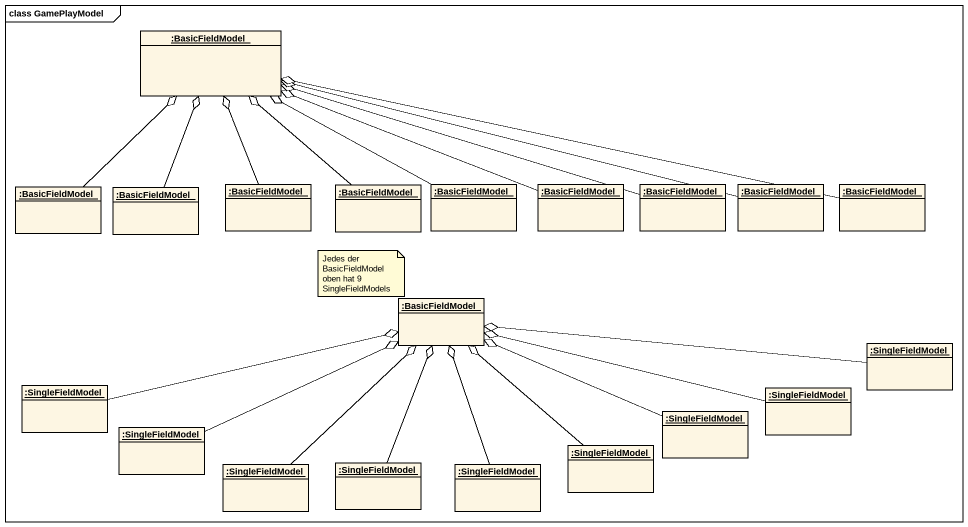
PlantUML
@startuml
mainframe class GamePlayModel
hide circle
hide empty members
object ":BasicFieldModel" as BasicFieldModel
object ":BasicFieldModel" as BasicFieldModel_2
object ":BasicFieldModel" as BasicFieldModel_3
object ":BasicFieldModel" as BasicFieldModel_4
object ":BasicFieldModel" as BasicFieldModel_5
object ":BasicFieldModel" as BasicFieldModel_6
object ":BasicFieldModel" as BasicFieldModel_7
object ":BasicFieldModel" as BasicFieldModel_8
object ":BasicFieldModel" as BasicFieldModel_9
object ":BasicFieldModel" as BasicFieldModel_10
object ":BasicFieldModel" as BasicFieldModel_11
object ":SingleFieldModel" as SingleFieldModel
object ":SingleFieldModel" as SingleFieldModel_2
object ":SingleFieldModel" as SingleFieldModel_3
object ":SingleFieldModel" as SingleFieldModel_4
object ":SingleFieldModel" as SingleFieldModel_5
object ":SingleFieldModel" as SingleFieldModel_6
object ":SingleFieldModel" as SingleFieldModel_7
object ":SingleFieldModel" as SingleFieldModel_8
object ":SingleFieldModel" as SingleFieldModel_9
BasicFieldModel_2 -up-o BasicFieldModel
BasicFieldModel_3 -up-o BasicFieldModel
BasicFieldModel_4 -up-o BasicFieldModel
BasicFieldModel_5 -up-o BasicFieldModel
BasicFieldModel_6 -left-o BasicFieldModel
BasicFieldModel_7 -left-o BasicFieldModel
BasicFieldModel_8 -left-o BasicFieldModel
BasicFieldModel_9 -left-o BasicFieldModel
BasicFieldModel_10 -left-o BasicFieldModel
SingleFieldModel -left-o BasicFieldModel_11
SingleFieldModel_2 -right-o BasicFieldModel_11
SingleFieldModel_3 -left-o BasicFieldModel_11
SingleFieldModel_4 -right-o BasicFieldModel_11
SingleFieldModel_5 -up-o BasicFieldModel_11
SingleFieldModel_6 -left-o BasicFieldModel_11
SingleFieldModel_7 -up-o BasicFieldModel_11
SingleFieldModel_8 -up-o BasicFieldModel_11
SingleFieldModel_9 -up-o BasicFieldModel_11
note as N1
  Jedes der BasicFieldModel oben hat 9 SingleFieldModels
end note
@enduml
